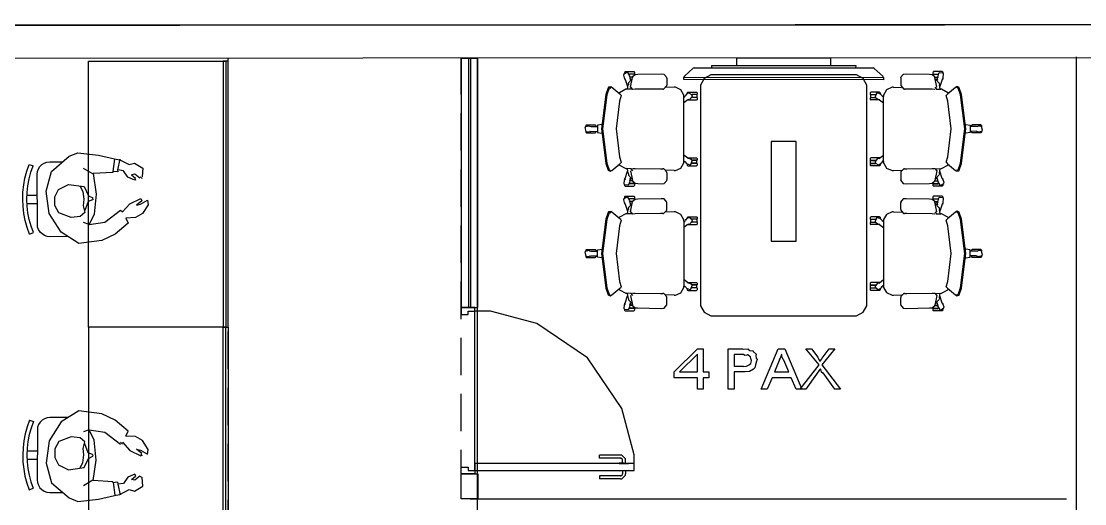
# Model space of a CAD drawing. Extents: x 0 to 23.4, y 0 to 16.5.
# Drawn here: x 4.016 to 5.695, y 12.317 to 13.079 of the extents above; entities that cross this region are included whole.
import ezdxf

# ---------------------------------------------------------------- set-up
doc = ezdxf.new("R2010")
doc.units = 0
doc.layers.get('0').update_dxf_attribs({"linetype": 'CONTINUOUS'})

msp = doc.modelspace()

# ---------------------------------------------------------------- linework, layer by layer
at = {"color": 0}
for points in [[(18.7535, 3.89535), (18.7494, 13.0786), (0.64551, 13.0708), (0.64947, 3.88758), (8.79889, 3.89106)], [(17.0065, 3.89464), (0.64947, 3.88758), (0.64551, 13.0708), (18.7494, 13.0786), (18.7535, 3.89535), (17.2431, 3.89469)], [(6.59267, 13.0733), (3.88157, 13.0722)], [(18.7013, 3.89535), (18.6972, 13.0263), (0.69781, 13.0186), (0.70171, 3.93983), (8.79883, 3.94336)], [(4.1225, 12.5959), (4.1225, 13.0158)], [(4.1225, 13.0158), (4.33903, 13.0158)], [(4.33903, 13.0158), (4.33903, 12.5959)], [(4.34293, 12.9728), (4.34293, 13.0201)], [(4.71039, 12.963), (4.71039, 13.0203)], [(4.71039, 13.0203), (4.71039, 12.6266)], [(4.71039, 13.0203), (4.73665, 13.0203)], [(4.72194, 13.0203), (4.72194, 12.6266)], [(4.7251, 13.0203), (4.7251, 12.6266)], [(4.73699, 9.0561), (4.73665, 13.0203)], [(4.73665, 13.0203), (4.73665, 12.6266)], [(5.68158, 8.46924), (5.68158, 13.0227)], [(4.97651, 12.9916), (4.97667, 12.9923), (4.97342, 12.9975), (4.97276, 12.9977), (4.97206, 12.9978), (4.9669, 12.9947), (4.96674, 12.994), (4.96664, 12.9935), (4.96799, 12.9893), (4.96837, 12.989)], [(4.96853, 12.9991), (4.96946, 12.998)], [(4.96853, 12.998), (4.96853, 12.9968)], [(4.96946, 12.9991), (4.98335, 12.9991)], [(4.984, 12.9952), (4.97601, 12.9952)], [(4.984, 12.995), (4.97613, 12.995)], [(4.97646, 12.9916), (4.97667, 12.9892)], [(4.98118, 12.9906), (4.97646, 12.9906)], [(4.98107, 12.9903), (4.97646, 12.9903)], [(4.97792, 12.9748), (4.98101, 12.9901)], [(4.98568, 12.9942), (4.98508, 12.9942), (4.98112, 12.9907), (4.98101, 12.9901)], [(4.98335, 12.9991), (4.98426, 12.998)], [(4.984, 12.9955), (4.98426, 12.9952)], [(4.984, 12.995), (4.984, 12.9938)], [(4.98426, 12.998), (4.98426, 12.9955)], [(5.03022, 12.9948), (5.02647, 12.9952), (4.98936, 12.9946), (4.98568, 12.9942)], [(5.035, 12.989), (5.03504, 12.9898), (5.03103, 12.9948), (5.03033, 12.9948), (5.03033, 12.9948), (5.03022, 12.9948), (5.03022, 12.9948)], [(5.0784, 13.0052), (5.07661, 13.0045), (5.06293, 12.992), (5.06212, 12.9903)], [(5.06212, 12.9903), (5.37711, 12.9901)], [(5.37711, 12.9901), (5.37711, 12.9863), (5.06212, 12.9865), (5.06212, 12.9903)], [(5.0784, 13.0052), (5.36083, 13.0049)], [(5.10807, 12.9941), (5.10454, 12.9941), (5.09413, 12.9883), (5.08838, 12.9779), (5.08838, 12.9744)], [(5.33117, 12.9941), (5.10807, 12.9941)], [(5.35086, 12.9744), (5.35086, 12.9779), (5.34506, 12.9883), (5.33464, 12.9941), (5.33117, 12.9941)], [(5.37711, 12.9901), (5.37625, 12.9918), (5.36263, 13.0043), (5.36083, 13.0049)], [(5.40901, 12.9948), (5.40826, 12.9948), (5.40414, 12.9899), (5.40424, 12.9892), (5.40424, 12.9892), (5.40424, 12.989), (5.40424, 12.989)], [(5.45356, 12.9942), (5.44987, 12.9946), (5.41271, 12.9952), (5.40901, 12.9948)], [(5.45822, 12.9901), (5.45811, 12.9907), (5.4541, 12.9942), (5.45356, 12.9942)], [(5.45497, 12.9991), (5.45594, 12.998)], [(5.45497, 12.998), (5.45497, 12.9955)], [(5.45497, 12.9955), (5.45524, 12.9952)], [(5.45524, 12.9952), (5.46326, 12.9952)], [(5.45524, 12.995), (5.46311, 12.995)], [(5.45524, 12.995), (5.45524, 12.9938)], [(5.46978, 12.9991), (5.45594, 12.9991)], [(5.45811, 12.9906), (5.46283, 12.9906)], [(5.45817, 12.9903), (5.46278, 12.9903)], [(5.46132, 12.9748), (5.45822, 12.9901)], [(5.46257, 12.9916), (5.46283, 12.9892)], [(5.47092, 12.989), (5.4714, 12.9895), (5.4719, 12.9956), (5.47146, 12.996), (5.47097, 12.9966), (5.46485, 12.9971), (5.46436, 12.9966), (5.46397, 12.9963), (5.46268, 12.9921), (5.46278, 12.9916)], [(5.46978, 12.9991), (5.47076, 12.998)], [(5.47076, 12.998), (5.47076, 12.9968)], [(4.94254, 12.9737), (4.93907, 12.9632), (4.93224, 12.9087), (4.93907, 12.8543), (4.94254, 12.8438)], [(4.94694, 12.975), (4.94656, 12.9753), (4.94308, 12.9746), (4.94287, 12.9743), (4.94282, 12.9742), (4.94254, 12.9737), (4.94254, 12.9737)], [(4.94412, 12.975), (4.94694, 12.9731)], [(4.96235, 12.9623), (4.96115, 12.9636), (4.94835, 12.9741), (4.94694, 12.975)], [(4.96837, 12.989), (4.96962, 12.9869)], [(4.96853, 12.9887), (4.96853, 12.9875)], [(4.96853, 12.9875), (4.96946, 12.9865)], [(4.96946, 12.9865), (4.96972, 12.9865)], [(4.96962, 12.9869), (4.97325, 12.9755)], [(4.9739, 12.9784), (4.97374, 12.9779), (4.97265, 12.972), (4.9726, 12.9714)], [(4.9739, 12.9808), (4.9745, 12.9784)], [(4.98036, 12.9869), (4.9796, 12.9868), (4.97467, 12.9816), (4.9745, 12.9808)], [(4.97667, 12.9892), (4.97786, 12.9857)], [(4.9776, 12.9865), (4.97922, 12.9865)], [(4.97786, 12.9748), (4.98118, 12.9711)], [(5.02903, 12.9717), (5.02979, 12.9717), (5.03489, 12.9766), (5.03494, 12.9774), (5.03494, 12.9775), (5.03494, 12.9779), (5.03494, 12.978)], [(5.04656, 12.9744), (5.03369, 12.9739)], [(5.035, 12.989), (5.03494, 12.978)], [(5.06218, 12.9601), (5.06207, 12.9621), (5.05735, 12.9705), (5.04872, 12.9746), (5.04665, 12.9744), (5.04665, 12.9744), (5.04656, 12.9744), (5.04656, 12.9744)], [(5.08838, 12.9744), (5.08838, 12.6332)], [(5.35086, 12.6332), (5.35086, 12.9744)], [(5.39268, 12.9744), (5.39063, 12.9746), (5.38189, 12.9705), (5.37717, 12.9622), (5.37711, 12.9601), (5.37711, 12.9601), (5.37711, 12.9601), (5.37711, 12.9601)], [(5.39268, 12.9744), (5.40554, 12.9739)], [(5.40424, 12.989), (5.40435, 12.978)], [(5.40435, 12.978), (5.40424, 12.9772), (5.40881, 12.9718), (5.40961, 12.9717), (5.40972, 12.9717), (5.41021, 12.9717), (5.41021, 12.9717)], [(5.45806, 12.9748), (5.46137, 12.9711)], [(5.46479, 12.9808), (5.46457, 12.9816), (5.45958, 12.9868), (5.45888, 12.9869)], [(5.46001, 12.9865), (5.46169, 12.9865)], [(5.46143, 12.9892), (5.46257, 12.9857)], [(5.46479, 12.9808), (5.46539, 12.9784)], [(5.46669, 12.9714), (5.46658, 12.972), (5.4655, 12.9779), (5.46539, 12.9784)], [(5.46962, 12.9869), (5.46604, 12.9755)], [(5.46951, 12.9865), (5.46978, 12.9865)], [(5.46962, 12.989), (5.47092, 12.9869)], [(5.46978, 12.9875), (5.47076, 12.9865)], [(5.47076, 12.9887), (5.47076, 12.9875)], [(5.49235, 12.975), (5.49094, 12.9741), (5.47808, 12.9636), (5.47694, 12.9623)], [(5.49669, 12.9737), (5.49653, 12.9741), (5.49333, 12.9755), (5.49294, 12.9753), (5.49289, 12.9753), (5.49235, 12.975), (5.49235, 12.975)], [(5.49235, 12.975), (5.49511, 12.9731)], [(5.49669, 12.8438), (5.50011, 12.8543), (5.50694, 12.9087), (5.50011, 12.9632), (5.49669, 12.9737)], [(4.94412, 12.9731), (4.94069, 12.9627), (4.93386, 12.9087), (4.94069, 12.8547), (4.94412, 12.8442)], [(4.96306, 12.9613), (4.96044, 12.9527), (4.95524, 12.9087), (4.96044, 12.8647), (4.96306, 12.8561)], [(4.97179, 12.9714), (4.9706, 12.9714), (4.9605, 12.9659), (4.95979, 12.9649)], [(4.96235, 12.9623), (4.96306, 12.9613)], [(4.97933, 12.9716), (4.97179, 12.9712)], [(5.02903, 12.9717), (5.02501, 12.9717), (4.98514, 12.9712), (4.98118, 12.9711)], [(5.06218, 12.9607), (5.06424, 12.9592)], [(5.06218, 12.8574), (5.06218, 12.9602)], [(5.06424, 12.9625), (5.06581, 12.9607)], [(5.07086, 12.9556), (5.0715, 12.9557), (5.07547, 12.9603), (5.07542, 12.961), (5.07536, 12.9617), (5.07069, 12.9657), (5.07004, 12.9656), (5.06956, 12.9656), (5.06597, 12.9629), (5.06581, 12.9625)], [(5.06733, 12.9668), (5.06825, 12.9659)], [(5.06733, 12.9659), (5.06733, 12.9646)], [(5.06825, 12.9668), (5.08214, 12.9668)], [(5.08279, 12.9631), (5.07482, 12.9631)], [(5.08279, 12.9582), (5.07482, 12.9582)], [(5.08279, 12.9628), (5.07493, 12.9628)], [(5.08279, 12.9584), (5.07493, 12.9584)], [(5.08214, 12.9668), (5.08306, 12.9659)], [(5.08279, 12.9633), (5.08306, 12.9631)], [(5.08279, 12.9628), (5.08279, 12.9584)], [(5.08279, 12.9582), (5.08306, 12.9579)], [(5.08306, 12.9659), (5.08306, 12.9633)], [(5.08306, 12.9579), (5.08306, 12.9553)], [(5.35618, 12.9668), (5.3571, 12.9659)], [(5.35618, 12.9659), (5.35618, 12.9633)], [(5.35618, 12.9633), (5.35644, 12.9631)], [(5.35618, 12.9582), (5.35644, 12.9579)], [(5.35618, 12.9579), (5.35618, 12.9553)], [(5.35644, 12.9631), (5.36447, 12.9631)], [(5.35644, 12.9628), (5.36431, 12.9628)], [(5.35644, 12.9628), (5.35644, 12.9584)], [(5.35644, 12.9584), (5.36431, 12.9584)], [(5.35644, 12.9582), (5.36447, 12.9582)], [(5.37099, 12.9668), (5.3571, 12.9668)], [(5.37349, 12.9625), (5.37321, 12.9632), (5.36751, 12.9655), (5.36692, 12.9652), (5.36626, 12.965), (5.36393, 12.9594), (5.36421, 12.9587), (5.36436, 12.9583), (5.36794, 12.9557), (5.36843, 12.9556)], [(5.37099, 12.9668), (5.3719, 12.9659)], [(5.3719, 12.9659), (5.3719, 12.9646)], [(5.37349, 12.9625), (5.37506, 12.9607)], [(5.37506, 12.9607), (5.37711, 12.9592)], [(5.37711, 12.8574), (5.37711, 12.9602)], [(5.45806, 12.9711), (5.45404, 12.9712), (5.41417, 12.9717), (5.41021, 12.9717)], [(5.4599, 12.9716), (5.46744, 12.9712)], [(5.47949, 12.9649), (5.47879, 12.9659), (5.46864, 12.9714), (5.46744, 12.9714)], [(5.47618, 12.9623), (5.47694, 12.9613)], [(5.47618, 12.8561), (5.47874, 12.8647), (5.48394, 12.9087), (5.47874, 12.9527), (5.47618, 12.9613)], [(5.49511, 12.8442), (5.49849, 12.8547), (5.50532, 12.9087), (5.49849, 12.9627), (5.49511, 12.9731)], [(4.34299, 12.8842), (4.34299, 12.9433)], [(5.06858, 12.9547), (5.06218, 12.9499)], [(5.06814, 12.9544), (5.08214, 12.9544)], [(5.06858, 12.9556), (5.07086, 12.9547)], [(5.08214, 12.9553), (5.08306, 12.9544)], [(5.35618, 12.9553), (5.3571, 12.9544)], [(5.3711, 12.9544), (5.3571, 12.9544)], [(5.36843, 12.9556), (5.37067, 12.9547)], [(5.37067, 12.9547), (5.37711, 12.9499)], [(4.71039, 12.8745), (4.71039, 12.9335)], [(4.91308, 12.9129), (4.91249, 12.9133), (4.90653, 12.9118), (4.90619, 12.9112), (4.90582, 12.9107), (4.90728, 12.9047), (4.90788, 12.9043), (4.90826, 12.9041), (4.91265, 12.9041), (4.91308, 12.9043)], [(4.90739, 12.9149), (4.90831, 12.9139)], [(4.90739, 12.9139), (4.90739, 12.9127)], [(4.90831, 12.9149), (4.92219, 12.9149)], [(4.91308, 12.9129), (4.91542, 12.9123)], [(4.91542, 12.9123), (4.92557, 12.9124)], [(4.92219, 12.9149), (4.92312, 12.9139)], [(4.92312, 12.9139), (4.92312, 12.9124)], [(4.93235, 12.9155), (4.92557, 12.9145), (4.92557, 12.9029), (4.93235, 12.9019)], [(5.50689, 12.9155), (5.51372, 12.9145), (5.51372, 12.9029), (5.50689, 12.9019)], [(5.52382, 12.9123), (5.51372, 12.9124)], [(5.51611, 12.9149), (5.51708, 12.9139)], [(5.51611, 12.9139), (5.51611, 12.9124)], [(5.53097, 12.9149), (5.51708, 12.9149)], [(5.52382, 12.9129), (5.52615, 12.9123)], [(5.52615, 12.9043), (5.52675, 12.904), (5.53267, 12.9054), (5.53304, 12.906), (5.53336, 12.9066), (5.53196, 12.9126), (5.53142, 12.9129), (5.53097, 12.9132), (5.52653, 12.9132), (5.52615, 12.9129)], [(5.53097, 12.9149), (5.5319, 12.9139)], [(5.5319, 12.9139), (5.5319, 12.9127)], [(4.90739, 12.9046), (4.90739, 12.9034)], [(4.90739, 12.9034), (4.90831, 12.9024)], [(4.90831, 12.9024), (4.92219, 12.9024)], [(4.91308, 12.9049), (4.91542, 12.9043)], [(4.91542, 12.9049), (4.92557, 12.9048)], [(4.92219, 12.9034), (4.92312, 12.9024)], [(4.92312, 12.9048), (4.92312, 12.9034)], [(5.52382, 12.9049), (5.51372, 12.9048)], [(5.51611, 12.9048), (5.51611, 12.9034)], [(5.51611, 12.9034), (5.51708, 12.9024)], [(5.53097, 12.9024), (5.51708, 12.9024)], [(5.52382, 12.9049), (5.52615, 12.9043)], [(5.53097, 12.9034), (5.5319, 12.9024)], [(5.5319, 12.9046), (5.5319, 12.9034)], [(4.04161, 12.837), (4.0421, 12.8414), (4.04357, 12.8455), (4.0459, 12.8493), (4.04899, 12.8524), (4.05274, 12.8548), (4.05686, 12.8562), (4.06125, 12.8567)], [(4.06125, 12.8567), (4.08187, 12.8568)], [(4.06429, 12.8416), (4.09224, 12.8656)], [(4.09224, 12.8656), (4.10585, 12.8709)], [(4.10585, 12.8709), (4.13851, 12.8673)], [(4.13851, 12.8673), (4.16374, 12.8614)], [(4.16151, 12.8413), (4.1639, 12.8609)], [(4.16374, 12.8614), (4.17204, 12.8601)], [(4.16883, 12.844), (4.17242, 12.8608)], [(4.17204, 12.8601), (4.18658, 12.8523)], [(4.96235, 12.8561), (4.96306, 12.855)], [(5.04656, 12.8429), (5.04861, 12.8429), (5.05729, 12.8469), (5.06207, 12.8552), (5.06218, 12.8573), (5.06218, 12.8573), (5.06218, 12.8574), (5.06218, 12.8574)], [(5.06858, 12.8627), (5.06218, 12.8675)], [(5.06218, 12.8582), (5.06424, 12.8567)], [(5.06424, 12.8567), (5.06581, 12.8549)], [(5.06581, 12.8549), (5.06603, 12.8543), (5.07172, 12.8519), (5.07238, 12.8522), (5.07297, 12.8524), (5.07531, 12.8581), (5.07508, 12.8587), (5.07487, 12.8592), (5.07129, 12.8618), (5.07086, 12.8618)], [(5.06814, 12.8631), (5.08214, 12.8631)], [(5.06858, 12.8627), (5.07086, 12.8618)], [(5.08279, 12.8592), (5.07482, 12.8592)], [(5.08279, 12.859), (5.07493, 12.859)], [(5.08214, 12.8631), (5.08306, 12.862)], [(5.08279, 12.8595), (5.08306, 12.8592)], [(5.08279, 12.8546), (5.08279, 12.859)], [(5.08306, 12.862), (5.08306, 12.8595)], [(5.35618, 12.8631), (5.3571, 12.862)], [(5.35618, 12.862), (5.35618, 12.8595)], [(5.35618, 12.8595), (5.35644, 12.8592)], [(5.35644, 12.8592), (5.36447, 12.8592)], [(5.35644, 12.8546), (5.35644, 12.859)], [(5.35644, 12.859), (5.36431, 12.859)], [(5.3711, 12.8631), (5.3571, 12.8631)], [(5.36843, 12.8618), (5.36774, 12.8618), (5.36376, 12.8571), (5.36382, 12.8564), (5.36388, 12.8557), (5.36854, 12.8517), (5.36925, 12.8518), (5.36968, 12.8518), (5.37326, 12.8544), (5.37349, 12.8549)], [(5.36843, 12.8627), (5.37067, 12.8618)], [(5.37067, 12.8627), (5.37711, 12.8675)], [(5.37349, 12.8567), (5.37506, 12.8549)], [(5.37506, 12.8582), (5.37711, 12.8567)], [(5.37711, 12.8574), (5.37717, 12.8553), (5.38189, 12.8469), (5.39057, 12.8429), (5.39264, 12.8429), (5.39264, 12.8429), (5.39268, 12.8429), (5.39268, 12.8429)], [(5.47618, 12.8561), (5.47694, 12.855)], [(4.02962, 12.7426), (4.02576, 12.7532), (4.02274, 12.7641), (4.02051, 12.7752), (4.01915, 12.7863), (4.01861, 12.7976), (4.01899, 12.8089), (4.02018, 12.8202), (4.02225, 12.8312), (4.02512, 12.8421), (4.02886, 12.8528)], [(4.03569, 12.7451), (4.03201, 12.7552), (4.02908, 12.7656), (4.02696, 12.7762), (4.02567, 12.7869), (4.02518, 12.7976), (4.0255, 12.8084), (4.02669, 12.8191), (4.02865, 12.8298), (4.03142, 12.8402), (4.03494, 12.8503)], [(4.02886, 12.8528), (4.03494, 12.8503)], [(4.05556, 12.8104), (4.06429, 12.8416)], [(4.12944, 12.8376), (4.11464, 12.8463)], [(4.16075, 12.84), (4.12983, 12.8382)], [(4.16075, 12.8416), (4.16092, 12.84)], [(4.16851, 12.8408), (4.16092, 12.8416)], [(4.16851, 12.844), (4.16883, 12.8408)], [(4.17757, 12.8428), (4.16883, 12.844)], [(4.18468, 12.8328), (4.17757, 12.8428)], [(4.18658, 12.8523), (4.19499, 12.8548)], [(4.19499, 12.8548), (4.20801, 12.8467)], [(4.20801, 12.8467), (4.20742, 12.8333)], [(4.34299, 12.7956), (4.34299, 12.8547)], [(4.71039, 12.7859), (4.71039, 12.8449)], [(4.94254, 12.8438), (4.94265, 12.8434), (4.9459, 12.842), (4.94629, 12.8421), (4.94635, 12.8421), (4.94689, 12.8424), (4.94694, 12.8424)], [(4.94412, 12.8442), (4.94694, 12.8424)], [(4.94694, 12.8424), (4.94835, 12.8433), (4.96115, 12.8538), (4.96235, 12.855)], [(4.95985, 12.8525), (4.96056, 12.8516), (4.9706, 12.8462), (4.97179, 12.8461)], [(4.96962, 12.8305), (4.97325, 12.842)], [(4.97933, 12.8458), (4.97179, 12.8461)], [(4.9726, 12.846), (4.97265, 12.8454), (4.97374, 12.8396), (4.9739, 12.839)], [(4.9739, 12.839), (4.9745, 12.8365)], [(4.97786, 12.8464), (4.98118, 12.8426)], [(4.97792, 12.8426), (4.98101, 12.8273)], [(4.98118, 12.8464), (4.98514, 12.8462), (5.02501, 12.8457), (5.02903, 12.8457)], [(5.03494, 12.8394), (5.035, 12.8402), (5.03039, 12.8457), (5.02962, 12.8457), (5.02946, 12.8457), (5.02914, 12.8457), (5.02903, 12.8457)], [(5.04656, 12.843), (5.03369, 12.8435)], [(5.03494, 12.8394), (5.035, 12.8283)], [(5.06733, 12.8529), (5.06733, 12.8515)], [(5.06733, 12.8515), (5.06825, 12.8505)], [(5.06825, 12.8505), (5.08214, 12.8505)], [(5.08279, 12.8543), (5.07482, 12.8543)], [(5.08279, 12.8546), (5.07493, 12.8546)], [(5.08214, 12.8515), (5.08306, 12.8505)], [(5.08279, 12.8543), (5.08306, 12.8541)], [(5.08306, 12.8541), (5.08306, 12.8515)], [(5.35618, 12.8543), (5.35644, 12.8541)], [(5.35618, 12.8541), (5.35618, 12.8515)], [(5.35618, 12.8515), (5.3571, 12.8505)], [(5.35644, 12.8546), (5.36431, 12.8546)], [(5.35644, 12.8543), (5.36447, 12.8543)], [(5.37099, 12.8505), (5.3571, 12.8505)], [(5.37099, 12.8515), (5.3719, 12.8505)], [(5.3719, 12.8529), (5.3719, 12.8515)], [(5.39268, 12.843), (5.40554, 12.8435)], [(5.40435, 12.8394), (5.40424, 12.8283)], [(5.41021, 12.8457), (5.4094, 12.8458), (5.40429, 12.8408), (5.40429, 12.84), (5.40429, 12.8399), (5.40429, 12.8395), (5.40435, 12.8394)], [(5.41021, 12.8457), (5.41417, 12.8457), (5.45404, 12.8462), (5.45806, 12.8464)], [(5.45806, 12.8464), (5.46137, 12.8426)], [(5.46132, 12.8426), (5.45822, 12.8273)], [(5.4599, 12.8458), (5.46744, 12.8461)], [(5.46479, 12.839), (5.46539, 12.8365)], [(5.46539, 12.839), (5.4655, 12.8396), (5.46658, 12.8454), (5.46669, 12.846)], [(5.46962, 12.8305), (5.46604, 12.842)], [(5.46744, 12.8461), (5.46864, 12.8462), (5.47874, 12.8516), (5.47944, 12.8525)], [(5.47694, 12.855), (5.47808, 12.8538), (5.49094, 12.8433), (5.49235, 12.8424)], [(5.49235, 12.8442), (5.49511, 12.8424)], [(5.49235, 12.8424), (5.49268, 12.8422), (5.49615, 12.8428), (5.49642, 12.8432), (5.49642, 12.8432), (5.49664, 12.8437), (5.49669, 12.8438)], [(4.04178, 12.7583), (4.04161, 12.837)], [(4.12983, 12.8382), (4.13465, 12.8058)], [(4.19536, 12.8278), (4.18468, 12.8328)], [(4.19581, 12.8375), (4.19026, 12.8362)], [(4.19026, 12.8362), (4.19683, 12.8308)], [(4.19536, 12.8308), (4.19683, 12.8278)], [(4.20372, 12.8308), (4.19581, 12.8375)], [(4.20372, 12.8333), (4.20742, 12.8308)], [(4.96837, 12.8284), (4.96783, 12.828), (4.96733, 12.8219), (4.96783, 12.8213), (4.96826, 12.8209), (4.97433, 12.8204), (4.97488, 12.8208), (4.97521, 12.8211), (4.97661, 12.8254), (4.97651, 12.8258)], [(4.96837, 12.8305), (4.96962, 12.8284)], [(4.96853, 12.8309), (4.96946, 12.8299)], [(4.96853, 12.8299), (4.96853, 12.8287)], [(4.96946, 12.8309), (4.96972, 12.8309)], [(4.9745, 12.8365), (4.97467, 12.8358), (4.9796, 12.8307), (4.98036, 12.8305)], [(4.984, 12.8222), (4.97601, 12.8222)], [(4.984, 12.8224), (4.97613, 12.8224)], [(4.97646, 12.8282), (4.97667, 12.8258)], [(4.98107, 12.827), (4.97646, 12.827)], [(4.98118, 12.8268), (4.97646, 12.8268)], [(4.97667, 12.8317), (4.97786, 12.8282)], [(4.9776, 12.8309), (4.97922, 12.8309)], [(4.98101, 12.8273), (4.98112, 12.8268), (4.98508, 12.8232), (4.98568, 12.8232)], [(4.984, 12.8236), (4.984, 12.8224)], [(4.984, 12.8222), (4.98426, 12.8219)], [(4.98568, 12.8232), (4.98936, 12.8227), (5.02647, 12.8222), (5.03022, 12.8225)], [(5.03022, 12.8225), (5.03093, 12.8226), (5.0351, 12.8275), (5.03504, 12.8282), (5.03504, 12.8282), (5.035, 12.8283), (5.035, 12.8283)], [(5.40424, 12.8283), (5.40414, 12.8276), (5.40821, 12.8226), (5.40896, 12.8225), (5.40896, 12.8225), (5.40901, 12.8225), (5.40901, 12.8225)], [(5.40901, 12.8225), (5.41271, 12.8222), (5.44987, 12.8227), (5.45356, 12.8232)], [(5.45356, 12.8232), (5.4541, 12.8232), (5.45811, 12.8268), (5.45822, 12.8273)], [(5.45497, 12.8222), (5.45524, 12.8219)], [(5.45524, 12.8236), (5.45524, 12.8224)], [(5.45524, 12.8224), (5.46311, 12.8224)], [(5.45524, 12.8222), (5.46326, 12.8222)], [(5.45811, 12.8268), (5.46283, 12.8268)], [(5.45817, 12.827), (5.46278, 12.827)], [(5.45888, 12.8305), (5.45958, 12.8307), (5.46457, 12.8358), (5.46479, 12.8365)], [(5.46001, 12.8309), (5.46169, 12.8309)], [(5.46143, 12.8317), (5.46257, 12.8282)], [(5.46257, 12.8282), (5.46283, 12.8258)], [(5.46278, 12.8258), (5.46262, 12.8251), (5.46576, 12.8199), (5.46647, 12.8197), (5.46712, 12.8196), (5.47233, 12.8228), (5.4725, 12.8235), (5.4726, 12.8239), (5.47125, 12.8281), (5.47092, 12.8284)], [(5.46951, 12.8309), (5.46978, 12.8309)], [(5.46962, 12.8305), (5.47092, 12.8284)], [(5.46978, 12.8309), (5.47076, 12.8299)], [(5.47076, 12.8299), (5.47076, 12.8287)], [(4.06049, 12.7754), (4.05556, 12.8104)], [(4.06956, 12.8015), (4.07525, 12.8129)], [(4.07525, 12.8129), (4.09071, 12.8212)], [(4.09071, 12.8212), (4.11556, 12.8177)], [(4.1096, 12.8176), (4.11361, 12.81)], [(4.11361, 12.81), (4.11535, 12.7977)], [(4.11556, 12.8177), (4.12235, 12.803)], [(4.13465, 12.8058), (4.13135, 12.7742)], [(4.96853, 12.8205), (4.96853, 12.8193)], [(4.96853, 12.8193), (4.96946, 12.8184)], [(4.96946, 12.8184), (4.98335, 12.8184)], [(4.98335, 12.8193), (4.98426, 12.8184)], [(4.98426, 12.8219), (4.98426, 12.8193)], [(5.45497, 12.8219), (5.45497, 12.8193)], [(5.45497, 12.8193), (5.45594, 12.8184)], [(5.46978, 12.8184), (5.45594, 12.8184)], [(5.46978, 12.8193), (5.47076, 12.8184)], [(5.47076, 12.8205), (5.47076, 12.8193)], [(4.02518, 12.8042), (4.04167, 12.8043)], [(4.02518, 12.7911), (4.04172, 12.7911)], [(4.06961, 12.788), (4.06956, 12.8015)], [(4.11535, 12.7977), (4.11404, 12.7874)], [(4.12196, 12.7943), (4.11692, 12.7801)], [(4.12901, 12.7969), (4.12196, 12.7943)], [(4.12235, 12.803), (4.12939, 12.7998)], [(4.12901, 12.7998), (4.12939, 12.7969)], [(4.17617, 12.7777), (4.18756, 12.7904)], [(4.18756, 12.7904), (4.20529, 12.7988)], [(4.2066, 12.7954), (4.19803, 12.7886)], [(4.19803, 12.7886), (4.20464, 12.7902)], [(4.20464, 12.7902), (4.21539, 12.7963)], [(4.20529, 12.7988), (4.2066, 12.7954)], [(4.21658, 12.7888), (4.20763, 12.7751)], [(4.21539, 12.7963), (4.21658, 12.7888)], [(4.97651, 12.7949), (4.97667, 12.7956), (4.97342, 12.8008), (4.97276, 12.8009), (4.97206, 12.8011), (4.9669, 12.798), (4.96674, 12.7972), (4.96664, 12.7968), (4.96799, 12.7926), (4.96837, 12.7923)], [(4.96837, 12.7923), (4.96962, 12.7902)], [(4.96853, 12.8024), (4.96946, 12.8013)], [(4.96853, 12.8013), (4.96853, 12.8001)], [(4.96853, 12.792), (4.96853, 12.7908)], [(4.96853, 12.7908), (4.96946, 12.7898)], [(4.96946, 12.8024), (4.98335, 12.8024)], [(4.96946, 12.7898), (4.96972, 12.7898)], [(4.96962, 12.7902), (4.97325, 12.7788)], [(4.98036, 12.7903), (4.9796, 12.7901), (4.97467, 12.7849), (4.9745, 12.7841)], [(4.984, 12.7986), (4.97601, 12.7986)], [(4.984, 12.7983), (4.97613, 12.7983)], [(4.97646, 12.7949), (4.97667, 12.7925)], [(4.98118, 12.7939), (4.97646, 12.7939)], [(4.98107, 12.7936), (4.97646, 12.7936)], [(4.97667, 12.7925), (4.97786, 12.7891)], [(4.9776, 12.7898), (4.97922, 12.7898)], [(4.97792, 12.7781), (4.98101, 12.7934)], [(4.98568, 12.7975), (4.98508, 12.7975), (4.98112, 12.794), (4.98101, 12.7934)], [(4.98335, 12.8024), (4.98426, 12.8013)], [(4.984, 12.7988), (4.98426, 12.7986)], [(4.984, 12.7983), (4.984, 12.7971)], [(4.98426, 12.8013), (4.98426, 12.7988)], [(5.03022, 12.7982), (5.02647, 12.7985), (4.98936, 12.7979), (4.98568, 12.7975)], [(5.035, 12.7923), (5.03504, 12.7931), (5.03103, 12.7981), (5.03033, 12.7982), (5.03033, 12.7982), (5.03022, 12.7982), (5.03022, 12.7982)], [(5.03494, 12.7813), (5.035, 12.7923)], [(5.40901, 12.7982), (5.40826, 12.7981), (5.40414, 12.7932), (5.40424, 12.7924), (5.40424, 12.7924), (5.40424, 12.7923), (5.40424, 12.7923)], [(5.40435, 12.7813), (5.40424, 12.7923)], [(5.45356, 12.7975), (5.44987, 12.7979), (5.41271, 12.7985), (5.40901, 12.7982)], [(5.45822, 12.7934), (5.45811, 12.794), (5.4541, 12.7975), (5.45356, 12.7975)], [(5.45497, 12.8024), (5.45594, 12.8013)], [(5.45497, 12.8013), (5.45497, 12.7988)], [(5.45497, 12.7988), (5.45524, 12.7986)], [(5.45524, 12.7986), (5.46326, 12.7986)], [(5.45524, 12.7983), (5.45524, 12.7971)], [(5.45524, 12.7983), (5.46311, 12.7983)], [(5.46978, 12.8024), (5.45594, 12.8024)], [(5.45811, 12.7939), (5.46283, 12.7939)], [(5.45817, 12.7936), (5.46278, 12.7936)], [(5.46132, 12.7781), (5.45822, 12.7934)], [(5.46479, 12.7841), (5.46457, 12.7849), (5.45958, 12.7901), (5.45888, 12.7903)], [(5.46001, 12.7898), (5.46169, 12.7898)], [(5.46143, 12.7925), (5.46257, 12.7891)], [(5.46257, 12.7949), (5.46283, 12.7925)], [(5.47092, 12.7923), (5.4714, 12.7928), (5.4719, 12.7988), (5.47146, 12.7993), (5.47097, 12.7999), (5.46485, 12.8004), (5.46436, 12.7999), (5.46397, 12.7996), (5.46268, 12.7954), (5.46278, 12.7949)], [(5.46962, 12.7902), (5.46604, 12.7788)], [(5.46951, 12.7898), (5.46978, 12.7898)], [(5.46962, 12.7923), (5.47092, 12.7902)], [(5.46978, 12.8024), (5.47076, 12.8013)], [(5.46978, 12.7908), (5.47076, 12.7898)], [(5.47076, 12.8013), (5.47076, 12.8001)], [(5.47076, 12.792), (5.47076, 12.7908)], [(4.07954, 12.7455), (4.06049, 12.7754)], [(4.07585, 12.7762), (4.06961, 12.788)], [(4.09494, 12.7689), (4.07585, 12.7762)], [(4.11669, 12.777), (4.10954, 12.7706)], [(4.11404, 12.7874), (4.11669, 12.777)], [(4.13135, 12.7742), (4.12364, 12.7581)], [(4.14806, 12.7617), (4.17285, 12.7807)], [(4.17285, 12.7807), (4.17617, 12.7777)], [(4.20763, 12.7751), (4.19683, 12.7687)], [(4.94254, 12.777), (4.93907, 12.7664), (4.93224, 12.712), (4.93907, 12.6576), (4.94254, 12.647)], [(4.94412, 12.7764), (4.94069, 12.7659), (4.93386, 12.712), (4.94069, 12.658), (4.94412, 12.6476)], [(4.94694, 12.7783), (4.94656, 12.7785), (4.94308, 12.7779), (4.94287, 12.7776), (4.94282, 12.7775), (4.94254, 12.777), (4.94254, 12.777)], [(4.94412, 12.7783), (4.94694, 12.7764)], [(4.96235, 12.7656), (4.96115, 12.7669), (4.94835, 12.7775), (4.94694, 12.7783)], [(4.97179, 12.7746), (4.9706, 12.7745), (4.96056, 12.7692), (4.95985, 12.7682)], [(4.97933, 12.7748), (4.97179, 12.7746)], [(4.9739, 12.7817), (4.97374, 12.7811), (4.97265, 12.7753), (4.9726, 12.7747)], [(4.9739, 12.7841), (4.9745, 12.7817)], [(4.97786, 12.7781), (4.98118, 12.7744)], [(5.02903, 12.775), (5.02501, 12.775), (4.98514, 12.7745), (4.98118, 12.7744)], [(5.02903, 12.775), (5.02979, 12.775), (5.03489, 12.7799), (5.03494, 12.7807), (5.03494, 12.7807), (5.03494, 12.7812), (5.03494, 12.7813)], [(5.04656, 12.7777), (5.03369, 12.7772)], [(5.06218, 12.7633), (5.06207, 12.7654), (5.05735, 12.7738), (5.04872, 12.7778), (5.04665, 12.7777), (5.04665, 12.7777), (5.04656, 12.7777), (5.04656, 12.7777)], [(5.39268, 12.7777), (5.39063, 12.7778), (5.38189, 12.7738), (5.37717, 12.7655), (5.37711, 12.7634), (5.37711, 12.7634), (5.37711, 12.7633), (5.37711, 12.7633)], [(5.39268, 12.7777), (5.40554, 12.7772)], [(5.40435, 12.7813), (5.40424, 12.7805), (5.40881, 12.7751), (5.40961, 12.775), (5.40967, 12.775), (5.41021, 12.775), (5.41021, 12.775)], [(5.45806, 12.7744), (5.45404, 12.7745), (5.41417, 12.775), (5.41021, 12.775)], [(5.45806, 12.7781), (5.46137, 12.7744)], [(5.4599, 12.7748), (5.46744, 12.7746)], [(5.46479, 12.7841), (5.46539, 12.7817)], [(5.46669, 12.7747), (5.46658, 12.7753), (5.4655, 12.7811), (5.46539, 12.7817)], [(5.47944, 12.7682), (5.47874, 12.7692), (5.46864, 12.7745), (5.46744, 12.7746)], [(5.49235, 12.7783), (5.49094, 12.7775), (5.47808, 12.7669), (5.47694, 12.7656)], [(5.49669, 12.777), (5.49653, 12.7773), (5.49333, 12.7788), (5.49294, 12.7787), (5.49289, 12.7787), (5.49235, 12.7784), (5.49235, 12.7783)], [(5.49235, 12.7783), (5.49511, 12.7764)], [(5.49511, 12.6476), (5.49849, 12.658), (5.50532, 12.712), (5.49849, 12.7659), (5.49511, 12.7764)], [(5.49669, 12.647), (5.50011, 12.6576), (5.50694, 12.712), (5.50011, 12.7664), (5.49669, 12.777)], [(4.06153, 12.7386), (4.05713, 12.7391), (4.05296, 12.7406), (4.04921, 12.7429), (4.04611, 12.746), (4.04372, 12.7497), (4.04226, 12.7538), (4.04178, 12.7583)], [(4.10954, 12.7706), (4.09494, 12.7689)], [(4.12364, 12.7581), (4.11442, 12.7612)], [(4.12364, 12.7581), (4.14806, 12.7617)], [(4.185, 12.7601), (4.1645, 12.7425)], [(4.19683, 12.7687), (4.18115, 12.7677)], [(4.18115, 12.7677), (4.185, 12.7601)], [(4.34299, 12.707), (4.34299, 12.7661)], [(4.71039, 12.6973), (4.71039, 12.7563)], [(4.96306, 12.7645), (4.96044, 12.756), (4.95524, 12.712), (4.96044, 12.668), (4.96306, 12.6594)], [(4.96235, 12.7656), (4.96306, 12.7645)], [(5.06218, 12.764), (5.06424, 12.7625)], [(5.06218, 12.7633), (5.06218, 12.6605)], [(5.06858, 12.758), (5.06218, 12.7532)], [(5.06424, 12.7658), (5.06581, 12.764)], [(5.07086, 12.7589), (5.0715, 12.759), (5.07547, 12.7636), (5.07542, 12.7643), (5.07536, 12.765), (5.07069, 12.7689), (5.07004, 12.7689), (5.06956, 12.7689), (5.06597, 12.7663), (5.06581, 12.7658)], [(5.06733, 12.7702), (5.06825, 12.7692)], [(5.06733, 12.7692), (5.06733, 12.7678)], [(5.06814, 12.7577), (5.08214, 12.7577)], [(5.06825, 12.7702), (5.08214, 12.7702)], [(5.06858, 12.7589), (5.07086, 12.758)], [(5.08279, 12.7663), (5.07482, 12.7663)], [(5.08279, 12.7614), (5.07482, 12.7614)], [(5.08279, 12.7661), (5.07493, 12.7661)], [(5.08279, 12.7617), (5.07493, 12.7617)], [(5.08214, 12.7702), (5.08306, 12.7692)], [(5.08214, 12.7586), (5.08306, 12.7577)], [(5.08279, 12.7666), (5.08306, 12.7663)], [(5.08279, 12.7661), (5.08279, 12.7617)], [(5.08279, 12.7614), (5.08306, 12.7612)], [(5.08306, 12.7692), (5.08306, 12.7666)], [(5.08306, 12.7612), (5.08306, 12.7586)], [(5.35618, 12.7702), (5.3571, 12.7692)], [(5.35618, 12.7692), (5.35618, 12.7666)], [(5.35618, 12.7666), (5.35644, 12.7663)], [(5.35618, 12.7614), (5.35644, 12.7612)], [(5.35618, 12.7612), (5.35618, 12.7586)], [(5.35618, 12.7586), (5.3571, 12.7577)], [(5.35644, 12.7663), (5.36447, 12.7663)], [(5.35644, 12.7661), (5.35644, 12.7617)], [(5.35644, 12.7661), (5.36431, 12.7661)], [(5.35644, 12.7617), (5.36431, 12.7617)], [(5.35644, 12.7614), (5.36447, 12.7614)], [(5.37099, 12.7702), (5.3571, 12.7702)], [(5.3711, 12.7577), (5.3571, 12.7577)], [(5.37349, 12.7658), (5.37321, 12.7665), (5.36751, 12.7688), (5.36692, 12.7686), (5.36626, 12.7683), (5.36393, 12.7626), (5.36421, 12.762), (5.36436, 12.7616), (5.36794, 12.759), (5.36843, 12.7589)], [(5.36843, 12.7589), (5.37067, 12.758)], [(5.37067, 12.758), (5.37711, 12.7532)], [(5.37099, 12.7702), (5.3719, 12.7692)], [(5.3719, 12.7692), (5.3719, 12.7678)], [(5.37349, 12.7658), (5.37506, 12.764)], [(5.37506, 12.764), (5.37711, 12.7625)], [(5.37711, 12.7633), (5.37711, 12.6605)], [(5.47618, 12.7656), (5.47694, 12.7645)], [(5.47618, 12.6594), (5.47874, 12.668), (5.48394, 12.712), (5.47874, 12.756), (5.47618, 12.7645)], [(4.02962, 12.7426), (4.03569, 12.7451)], [(4.0905, 12.7387), (4.06153, 12.7386)], [(4.10747, 12.7281), (4.07954, 12.7455)], [(4.1645, 12.7425), (4.14367, 12.7328)], [(4.14367, 12.7328), (4.10747, 12.7281)], [(4.91308, 12.7163), (4.91249, 12.7167), (4.90653, 12.7153), (4.90619, 12.7147), (4.90582, 12.7141), (4.90728, 12.7082), (4.90788, 12.7078), (4.90826, 12.7076), (4.91265, 12.7076), (4.91308, 12.7078)], [(4.90739, 12.7183), (4.90831, 12.7173)], [(4.90739, 12.7173), (4.90739, 12.7161)], [(4.90739, 12.708), (4.90739, 12.7068)], [(4.90739, 12.7068), (4.90831, 12.7058)], [(4.90831, 12.7183), (4.92219, 12.7183)], [(4.90831, 12.7058), (4.92219, 12.7058)], [(4.91308, 12.7163), (4.91542, 12.7158)], [(4.91308, 12.7083), (4.91542, 12.7078)], [(4.91542, 12.7158), (4.92557, 12.7159)], [(4.91542, 12.7083), (4.92557, 12.7082)], [(4.92219, 12.7183), (4.92312, 12.7173)], [(4.92219, 12.7068), (4.92312, 12.7058)], [(4.92312, 12.7173), (4.92312, 12.7158)], [(4.92312, 12.7083), (4.92312, 12.7068)], [(4.93235, 12.7052), (4.92557, 12.7062), (4.92557, 12.7178), (4.93235, 12.7188)], [(5.50689, 12.7052), (5.51372, 12.7062), (5.51372, 12.7178), (5.50689, 12.7188)], [(5.52382, 12.7158), (5.51372, 12.7159)], [(5.52382, 12.7083), (5.51372, 12.7082)], [(5.51611, 12.7183), (5.51708, 12.7173)], [(5.51611, 12.7173), (5.51611, 12.7158)], [(5.51611, 12.7083), (5.51611, 12.7068)], [(5.51611, 12.7068), (5.51708, 12.7058)], [(5.53097, 12.7183), (5.51708, 12.7183)], [(5.53097, 12.7058), (5.51708, 12.7058)], [(5.52382, 12.7163), (5.52615, 12.7158)], [(5.52382, 12.7083), (5.52615, 12.7078)], [(5.52615, 12.7078), (5.52675, 12.7075), (5.53267, 12.7089), (5.53304, 12.7094), (5.53336, 12.71), (5.53196, 12.716), (5.53142, 12.7163), (5.53097, 12.7166), (5.52653, 12.7166), (5.52615, 12.7163)], [(5.53097, 12.7183), (5.5319, 12.7173)], [(5.53097, 12.7068), (5.5319, 12.7058)], [(5.5319, 12.7173), (5.5319, 12.7161)], [(5.5319, 12.708), (5.5319, 12.7068)], [(4.34299, 12.6184), (4.34299, 12.6775)], [(4.71044, 12.6087), (4.71039, 12.6678)], [(4.94694, 12.6457), (4.94835, 12.6466), (4.96115, 12.6572), (4.96235, 12.6584)], [(4.95979, 12.6558), (4.9605, 12.6548), (4.9706, 12.6494), (4.97179, 12.6493)], [(4.96235, 12.6594), (4.96306, 12.6584)], [(5.04656, 12.6463), (5.04861, 12.6462), (5.05729, 12.6502), (5.06207, 12.6585), (5.06218, 12.6606), (5.06218, 12.6606), (5.06218, 12.6606), (5.06218, 12.6606)], [(5.06858, 12.666), (5.06218, 12.6708)], [(5.06218, 12.6615), (5.06424, 12.66)], [(5.06424, 12.66), (5.06581, 12.6582)], [(5.06581, 12.6582), (5.06603, 12.6576), (5.07172, 12.6552), (5.07238, 12.6554), (5.07297, 12.6557), (5.07531, 12.6614), (5.07508, 12.662), (5.07487, 12.6624), (5.07129, 12.6651), (5.07086, 12.6651)], [(5.06733, 12.6561), (5.06733, 12.6548)], [(5.06733, 12.6548), (5.06825, 12.6538)], [(5.06814, 12.6663), (5.08214, 12.6663)], [(5.06858, 12.666), (5.07086, 12.6651)], [(5.08279, 12.6625), (5.07482, 12.6625)], [(5.08279, 12.6577), (5.07482, 12.6577)], [(5.08279, 12.6623), (5.07493, 12.6623)], [(5.08279, 12.6579), (5.07493, 12.6579)], [(5.08214, 12.6663), (5.08306, 12.6654)], [(5.08214, 12.6548), (5.08306, 12.6538)], [(5.08279, 12.6628), (5.08306, 12.6625)], [(5.08279, 12.6579), (5.08279, 12.6623)], [(5.08279, 12.6577), (5.08306, 12.6574)], [(5.08306, 12.6654), (5.08306, 12.6628)], [(5.08306, 12.6574), (5.08306, 12.6548)], [(5.35618, 12.6663), (5.3571, 12.6654)], [(5.35618, 12.6654), (5.35618, 12.6628)], [(5.35618, 12.6628), (5.35644, 12.6625)], [(5.35618, 12.6577), (5.35644, 12.6574)], [(5.35618, 12.6574), (5.35618, 12.6548)], [(5.35618, 12.6548), (5.3571, 12.6538)], [(5.35644, 12.6625), (5.36447, 12.6625)], [(5.35644, 12.6623), (5.36431, 12.6623)], [(5.35644, 12.6579), (5.35644, 12.6623)], [(5.35644, 12.6579), (5.36431, 12.6579)], [(5.35644, 12.6577), (5.36447, 12.6577)], [(5.3711, 12.6663), (5.3571, 12.6663)], [(5.36843, 12.6651), (5.36774, 12.665), (5.36376, 12.6604), (5.36382, 12.6597), (5.36388, 12.659), (5.36854, 12.655), (5.36925, 12.6551), (5.36968, 12.6551), (5.37326, 12.6577), (5.37349, 12.6582)], [(5.36843, 12.666), (5.37067, 12.6651)], [(5.37067, 12.666), (5.37711, 12.6708)], [(5.37099, 12.6548), (5.3719, 12.6538)], [(5.3719, 12.6561), (5.3719, 12.6548)], [(5.37349, 12.66), (5.37506, 12.6582)], [(5.37506, 12.6615), (5.37711, 12.66)], [(5.37711, 12.6606), (5.37717, 12.6586), (5.38189, 12.6503), (5.39057, 12.6462), (5.39264, 12.6463), (5.39264, 12.6463), (5.39268, 12.6463), (5.39268, 12.6463)], [(5.46744, 12.6493), (5.46864, 12.6494), (5.47879, 12.6548), (5.47949, 12.6558)], [(5.47618, 12.6594), (5.47694, 12.6584)], [(5.47694, 12.6584), (5.47808, 12.6572), (5.49094, 12.6466), (5.49235, 12.6457)], [(4.94254, 12.647), (4.94265, 12.6467), (4.9459, 12.6452), (4.94629, 12.6453), (4.94635, 12.6454), (4.94689, 12.6457), (4.94694, 12.6457)], [(4.94412, 12.6476), (4.94694, 12.6457)], [(4.96962, 12.6338), (4.97325, 12.6452)], [(4.97933, 12.6491), (4.97179, 12.6494)], [(4.9726, 12.6492), (4.97265, 12.6487), (4.97374, 12.6429), (4.9739, 12.6423)], [(4.9739, 12.6423), (4.9745, 12.6398)], [(4.9745, 12.6398), (4.97467, 12.6391), (4.9796, 12.634), (4.98036, 12.6337)], [(4.97786, 12.6496), (4.98118, 12.6459)], [(4.97792, 12.6459), (4.98101, 12.6306)], [(4.98118, 12.6496), (4.98514, 12.6495), (5.02501, 12.649), (5.02903, 12.649)], [(5.03494, 12.6427), (5.035, 12.6435), (5.03039, 12.6489), (5.02962, 12.649), (5.02957, 12.649), (5.02914, 12.649), (5.02903, 12.649)], [(5.04656, 12.6463), (5.03369, 12.6468)], [(5.035, 12.6316), (5.03494, 12.6427)], [(5.06825, 12.6538), (5.08214, 12.6538)], [(5.37099, 12.6538), (5.3571, 12.6538)], [(5.39268, 12.6463), (5.40554, 12.6468)], [(5.40424, 12.6316), (5.40435, 12.6427)], [(5.41021, 12.649), (5.4094, 12.6491), (5.40429, 12.6441), (5.40429, 12.6433), (5.40429, 12.6432), (5.40429, 12.6427), (5.40435, 12.6427)], [(5.41021, 12.649), (5.41417, 12.649), (5.45404, 12.6495), (5.45806, 12.6496)], [(5.45806, 12.6496), (5.46137, 12.6459)], [(5.46132, 12.6459), (5.45822, 12.6306)], [(5.45888, 12.6337), (5.45958, 12.634), (5.46457, 12.6391), (5.46479, 12.6398)], [(5.4599, 12.6491), (5.46744, 12.6494)], [(5.46479, 12.6423), (5.46539, 12.6398)], [(5.46539, 12.6423), (5.4655, 12.6429), (5.46658, 12.6487), (5.46669, 12.6492)], [(5.46962, 12.6338), (5.46604, 12.6452)], [(5.49235, 12.6476), (5.49511, 12.6457)], [(5.49235, 12.6457), (5.49268, 12.6455), (5.49615, 12.6461), (5.49642, 12.6464), (5.49642, 12.6465), (5.49664, 12.647), (5.49669, 12.647)], [(4.71039, 12.6266), (4.73665, 12.6266)], [(4.98389, 12.3696), (4.98389, 12.3942), (4.96408, 12.4676), (4.91021, 12.5475), (4.83024, 12.6014), (4.75683, 12.6212), (4.73236, 12.6212)], [(4.73236, 12.3696), (4.73236, 12.6212)], [(4.96837, 12.6317), (4.96783, 12.6313), (4.96733, 12.6252), (4.96783, 12.6246), (4.96826, 12.6241), (4.97433, 12.6236), (4.97488, 12.6241), (4.97521, 12.6244), (4.97661, 12.6286), (4.97651, 12.6291)], [(4.96837, 12.6338), (4.96962, 12.6317)], [(4.96853, 12.6342), (4.96946, 12.6331)], [(4.96853, 12.6331), (4.96853, 12.6319)], [(4.96853, 12.6238), (4.96853, 12.6226)], [(4.96853, 12.6226), (4.96946, 12.6216)], [(4.96946, 12.6342), (4.96972, 12.6342)], [(4.96946, 12.6216), (4.98335, 12.6216)], [(4.984, 12.6254), (4.97601, 12.6254)], [(4.984, 12.6257), (4.97613, 12.6257)], [(4.97646, 12.6315), (4.97667, 12.6291)], [(4.98107, 12.6303), (4.97646, 12.6303)], [(4.98118, 12.6301), (4.97646, 12.6301)], [(4.97667, 12.6349), (4.97786, 12.6315)], [(4.9776, 12.6342), (4.97922, 12.6342)], [(4.98101, 12.6306), (4.98112, 12.63), (4.98508, 12.6265), (4.98568, 12.6265)], [(4.98335, 12.6226), (4.98426, 12.6216)], [(4.984, 12.6269), (4.984, 12.6257)], [(4.984, 12.6254), (4.98426, 12.6252)], [(4.98426, 12.6252), (4.98426, 12.6226)], [(4.98568, 12.6265), (4.98936, 12.6261), (5.02647, 12.6255), (5.03022, 12.6258)], [(5.03022, 12.6258), (5.03093, 12.6259), (5.0351, 12.6309), (5.03504, 12.6316), (5.03504, 12.6316), (5.035, 12.6316), (5.035, 12.6316)], [(5.08838, 12.6332), (5.08838, 12.6297), (5.09413, 12.6193), (5.10454, 12.6135), (5.10807, 12.6135)], [(5.33117, 12.6135), (5.33464, 12.6135), (5.34506, 12.6193), (5.35086, 12.6297), (5.35086, 12.6332)], [(5.40424, 12.6316), (5.40414, 12.6309), (5.40821, 12.6259), (5.40896, 12.6258), (5.40896, 12.6258), (5.40901, 12.6258), (5.40901, 12.6258)], [(5.40901, 12.6258), (5.41271, 12.6255), (5.44987, 12.6261), (5.45356, 12.6265)], [(5.45356, 12.6265), (5.4541, 12.6265), (5.45811, 12.63), (5.45822, 12.6306)], [(5.45497, 12.6254), (5.45524, 12.6252)], [(5.45497, 12.6252), (5.45497, 12.6226)], [(5.45497, 12.6226), (5.45594, 12.6216)], [(5.45524, 12.6269), (5.45524, 12.6257)], [(5.45524, 12.6257), (5.46311, 12.6257)], [(5.45524, 12.6254), (5.46326, 12.6254)], [(5.46978, 12.6216), (5.45594, 12.6216)], [(5.45811, 12.6301), (5.46283, 12.6301)], [(5.45817, 12.6303), (5.46278, 12.6303)], [(5.46001, 12.6342), (5.46169, 12.6342)], [(5.46143, 12.6349), (5.46257, 12.6315)], [(5.46257, 12.6315), (5.46283, 12.6291)], [(5.46278, 12.6291), (5.46262, 12.6284), (5.46576, 12.6232), (5.46647, 12.623), (5.46712, 12.6229), (5.47233, 12.6261), (5.4725, 12.6267), (5.4726, 12.6272), (5.47125, 12.6315), (5.47092, 12.6317)], [(5.46951, 12.6342), (5.46978, 12.6342)], [(5.46962, 12.6338), (5.47092, 12.6317)], [(5.46978, 12.6342), (5.47076, 12.6331)], [(5.46978, 12.6226), (5.47076, 12.6216)], [(5.47076, 12.6331), (5.47076, 12.6319)], [(5.47076, 12.6238), (5.47076, 12.6226)], [(5.10807, 12.6135), (5.33117, 12.6135)], [(4.1225, 12.5959), (4.1225, 12.1759)], [(4.33903, 12.5959), (4.1225, 12.5959)], [(4.33903, 12.5959), (4.1225, 12.5959)], [(4.33507, 12.5959), (4.33903, 12.5959)], [(4.33507, 12.5959), (4.33903, 12.5959)], [(4.33903, 12.1759), (4.33903, 12.5959)], [(4.34299, 12.5298), (4.34299, 12.5889)], [(4.71044, 12.5201), (4.71044, 12.5792)], [(4.34299, 12.4413), (4.34299, 12.5003)], [(4.71044, 12.4315), (4.71044, 12.4906)], [(4.06153, 12.4532), (4.05713, 12.4527), (4.05296, 12.4512), (4.04921, 12.4489), (4.04611, 12.4458), (4.04372, 12.4421), (4.04226, 12.4379), (4.04178, 12.4335)], [(4.0905, 12.4531), (4.06153, 12.4532)], [(4.10747, 12.4637), (4.07954, 12.4463)], [(4.14367, 12.459), (4.10747, 12.4637)], [(4.1645, 12.4493), (4.14367, 12.459)], [(4.02962, 12.4492), (4.02576, 12.4386), (4.02274, 12.4277), (4.02051, 12.4166), (4.01915, 12.4054), (4.01861, 12.3942), (4.01899, 12.3829), (4.02018, 12.3716), (4.02225, 12.3606), (4.02512, 12.3497), (4.02886, 12.339)], [(4.03569, 12.4467), (4.03201, 12.4366), (4.02908, 12.4262), (4.02696, 12.4156), (4.02567, 12.4049), (4.02518, 12.3942), (4.0255, 12.3834), (4.02669, 12.3727), (4.02865, 12.362), (4.03142, 12.3516), (4.03494, 12.3415)], [(4.02962, 12.4492), (4.03569, 12.4467)], [(4.07954, 12.4463), (4.06049, 12.4163)], [(4.185, 12.4316), (4.1645, 12.4493)], [(4.04178, 12.4335), (4.04161, 12.3548)], [(4.09494, 12.4228), (4.07585, 12.4156)], [(4.10954, 12.4212), (4.09494, 12.4228)], [(4.11669, 12.4148), (4.10954, 12.4212)], [(4.12364, 12.4337), (4.11442, 12.4306)], [(4.12364, 12.4337), (4.14806, 12.4301)], [(4.13135, 12.4175), (4.12364, 12.4337)], [(4.14806, 12.4301), (4.17285, 12.4111)], [(4.18115, 12.424), (4.185, 12.4316)], [(4.19683, 12.4231), (4.18115, 12.424)], [(4.20763, 12.4167), (4.19683, 12.4231)], [(4.06049, 12.4163), (4.05556, 12.3813)], [(4.06961, 12.4037), (4.06956, 12.3903)], [(4.07585, 12.4156), (4.06961, 12.4037)], [(4.11404, 12.4043), (4.11669, 12.4148)], [(4.11535, 12.3941), (4.11404, 12.4043)], [(4.12196, 12.3975), (4.11692, 12.4117)], [(4.13465, 12.3859), (4.13135, 12.4175)], [(4.17285, 12.4141), (4.17617, 12.4111)], [(4.17617, 12.4141), (4.18756, 12.4013)], [(4.19803, 12.4032), (4.20464, 12.4016)], [(4.2066, 12.3964), (4.19803, 12.4032)], [(4.21658, 12.4029), (4.20763, 12.4167)], [(4.21539, 12.3955), (4.21658, 12.4029)], [(4.34299, 12.3527), (4.34299, 12.4118)], [(4.02518, 12.4007), (4.04172, 12.4007)], [(4.02518, 12.3876), (4.04167, 12.3875)], [(4.06956, 12.3903), (4.07525, 12.3788)], [(4.11361, 12.3818), (4.11535, 12.3941)], [(4.11556, 12.3741), (4.12235, 12.3888)], [(4.12901, 12.3948), (4.12196, 12.3975)], [(4.12235, 12.3888), (4.12939, 12.392)], [(4.12901, 12.3948), (4.12939, 12.392)], [(4.12983, 12.3536), (4.13465, 12.3859)], [(4.18756, 12.4013), (4.20529, 12.393)], [(4.20464, 12.4016), (4.21539, 12.3955)], [(4.20529, 12.3964), (4.2066, 12.393)], [(4.71044, 12.343), (4.71044, 12.402)], [(4.96203, 12.3939), (4.92876, 12.3939)], [(4.92876, 12.3891), (4.92876, 12.3939)], [(4.96203, 12.3891), (4.92876, 12.3891)], [(4.96989, 12.3861), (4.96989, 12.3881), (4.96397, 12.3939), (4.96203, 12.3939)], [(4.96511, 12.3861), (4.96511, 12.3868), (4.96278, 12.3891), (4.96203, 12.3891)], [(4.96511, 12.3815), (4.96511, 12.3861)], [(4.96989, 12.3815), (4.96989, 12.3861)], [(4.05556, 12.3813), (4.06429, 12.3501)], [(4.07525, 12.3788), (4.09071, 12.3706)], [(4.09071, 12.3706), (4.11556, 12.3741)], [(4.1096, 12.3742), (4.11361, 12.3818)], [(4.96018, 12.3806), (4.97483, 12.3806), (4.96018, 12.3815)], [(4.96018, 12.3696), (4.97483, 12.3696), (4.96018, 12.3688)], [(4.04161, 12.3548), (4.0421, 12.3504), (4.04357, 12.3462), (4.0459, 12.3425), (4.04899, 12.3394), (4.05274, 12.337), (4.05686, 12.3356), (4.06125, 12.3351)], [(4.12944, 12.3542), (4.11464, 12.3455)], [(4.16075, 12.3518), (4.12983, 12.3536)], [(4.18468, 12.359), (4.17757, 12.3489)], [(4.19536, 12.3639), (4.18468, 12.359)], [(4.19026, 12.3556), (4.19683, 12.3609)], [(4.19581, 12.3543), (4.19026, 12.3556)], [(4.19536, 12.3639), (4.19683, 12.3609)], [(4.20372, 12.3609), (4.19581, 12.3543)], [(4.20372, 12.3609), (4.20742, 12.3585)], [(4.20801, 12.3451), (4.20742, 12.3585)], [(4.96203, 12.3611), (4.92876, 12.3611)], [(4.92876, 12.3611), (4.92876, 12.3563)], [(4.96203, 12.3563), (4.92876, 12.3563)], [(4.96203, 12.3563), (4.96397, 12.3563), (4.96989, 12.3622), (4.96989, 12.3642)], [(4.96203, 12.3611), (4.96278, 12.3611), (4.96511, 12.3634), (4.96511, 12.3642)], [(4.96511, 12.3688), (4.96511, 12.3642)], [(4.96989, 12.3688), (4.96989, 12.3642)], [(4.02886, 12.339), (4.03494, 12.3415)], [(4.06429, 12.3501), (4.09224, 12.3262)], [(4.16075, 12.3518), (4.16092, 12.3502)], [(4.16851, 12.351), (4.16092, 12.3502)], [(4.16151, 12.3505), (4.1639, 12.3308)], [(4.16851, 12.351), (4.16883, 12.3478)], [(4.17757, 12.3489), (4.16883, 12.3478)], [(4.16883, 12.3478), (4.17242, 12.331)], [(4.17204, 12.3317), (4.18658, 12.3394)], [(4.18658, 12.3394), (4.19499, 12.337)], [(4.19499, 12.337), (4.20801, 12.3451)], [(4.06125, 12.3351), (4.08187, 12.335)], [(4.09224, 12.3262), (4.10585, 12.3209)], [(4.10585, 12.3209), (4.13851, 12.3245)], [(4.13851, 12.3245), (4.16374, 12.3303)], [(4.16374, 12.3303), (4.17204, 12.3317)], [(4.34304, 12.2641), (4.34299, 12.3232)], [(4.72488, 12.3248), (5.66581, 12.3248)]]:
    msp.add_lwpolyline(points, dxfattribs=at)
for points in [[(4.33507, 13.0158), (4.33507, 12.5959), (4.34293, 12.5959), (4.34293, 13.0158), (4.33507, 13.0158)], [(5.10553, 13.0051), (5.33371, 13.0049), (5.33376, 13.0081), (5.10553, 13.0083), (5.10553, 13.0051)], [(5.14551, 13.0207), (5.29372, 13.0206), (5.29372, 13.0081), (5.14551, 13.0082), (5.14551, 13.0207)], [(5.19993, 12.8891), (5.19993, 12.7316), (5.23931, 12.7316), (5.23931, 12.8891), (5.19993, 12.8891)], [(4.7105, 12.6266), (4.7105, 12.6157), (4.72146, 12.6157), (4.72146, 12.6212), (4.73236, 12.6212), (4.73236, 12.6266), (4.7105, 12.6266)], [(4.33507, 12.1759), (4.33507, 12.5959), (4.34293, 12.5959), (4.34293, 12.1759), (4.33507, 12.1759)], [(5.08339, 12.4978), (5.08339, 12.5161), (5.04671, 12.5161), (5.04671, 12.5254), (5.08339, 12.5618), (5.0925, 12.5618), (5.0925, 12.5254), (5.10161, 12.5254), (5.10161, 12.5161), (5.0925, 12.5161), (5.0925, 12.4978), (5.08339, 12.4978)], [(5.13222, 12.4978), (5.13222, 12.5618), (5.15479, 12.5618), (5.15543, 12.5611), (5.16336, 12.5615), (5.1639, 12.5614), (5.16379, 12.5612), (5.16639, 12.5592), (5.17096, 12.5587), (5.1715, 12.5584), (5.17144, 12.5576), (5.17594, 12.553), (5.17626, 12.5523), (5.17578, 12.5512), (5.17611, 12.5468), (5.178, 12.5448), (5.178, 12.5441), (5.17686, 12.5424), (5.17513, 12.5363), (5.17399, 12.5317), (5.17324, 12.5308), (5.17176, 12.5295), (5.16564, 12.5261), (5.15864, 12.5254), (5.15631, 12.5254), (5.14133, 12.5254), (5.14133, 12.4978), (5.13222, 12.4978)], [(5.18425, 12.4978), (5.21094, 12.5618), (5.22157, 12.5618), (5.24826, 12.4978), (5.23915, 12.4978), (5.23133, 12.5161), (5.20117, 12.5161), (5.19336, 12.4978), (5.18425, 12.4978)], [(5.24539, 12.4978), (5.27533, 12.5362), (5.2545, 12.5618), (5.26361, 12.5618), (5.27339, 12.5484), (5.27399, 12.5468), (5.27669, 12.5419), (5.27664, 12.5417), (5.27664, 12.5417), (5.27983, 12.546), (5.28033, 12.5467), (5.29139, 12.5618), (5.30029, 12.5618), (5.27968, 12.5362), (5.3094, 12.4978), (5.30051, 12.4978), (5.28207, 12.5237), (5.28163, 12.5234), (5.27903, 12.5247), (5.278, 12.5292), (5.2775, 12.5299), (5.27632, 12.5284), (5.2716, 12.5217), (5.27143, 12.5215), (5.2545, 12.4978), (5.24539, 12.4978)], [(5.08339, 12.5254), (5.08339, 12.5534), (5.05539, 12.5254), (5.08339, 12.5254)], [(5.14133, 12.5345), (5.15565, 12.5345), (5.15642, 12.5338), (5.16114, 12.534), (5.16531, 12.5365), (5.16585, 12.5369), (5.16585, 12.5369), (5.16797, 12.5384), (5.16889, 12.5425), (5.16889, 12.5438), (5.16851, 12.5441), (5.16726, 12.5489), (5.16694, 12.5493), (5.16667, 12.549), (5.16282, 12.5522), (5.16238, 12.5523), (5.16162, 12.5517), (5.15836, 12.5511), (5.15631, 12.5527), (5.15565, 12.5527), (5.14133, 12.5527), (5.14133, 12.5345)], [(5.20486, 12.5254), (5.22765, 12.5254), (5.22006, 12.5436), (5.21881, 12.5447), (5.21647, 12.5494), (5.21642, 12.5526), (5.21636, 12.5527), (5.21582, 12.5513), (5.21397, 12.547), (5.21262, 12.5442), (5.21224, 12.5432), (5.20486, 12.5254)], [(4.7105, 12.3642), (4.7105, 12.3751), (4.72146, 12.3751), (4.72146, 12.3696), (4.73236, 12.3696), (4.73236, 12.3642), (4.7105, 12.3642)], [(4.73236, 12.3696), (4.98389, 12.3696), (4.98389, 12.3806), (4.73236, 12.3806), (4.73236, 12.3696)], [(4.73676, 12.3642), (4.73676, 12.3248), (4.7105, 12.3248), (4.7105, 12.3642), (4.73676, 12.3642)]]:
    msp.add_lwpolyline(points, close=True, dxfattribs=at)

doc.saveas('drawing.dxf')
